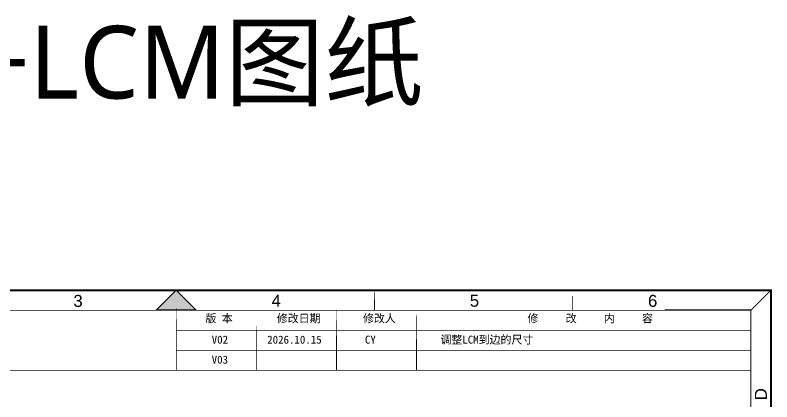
# Model space of a CAD drawing. Header units: millimetres. Extents: x 1759 to 2348, y 488 to 1041.
# Drawn here: x 1973.5 to 2347.7, y 849.2 to 1040.7 of the extents above; entities that cross this region are included whole.
import ezdxf

# ---------------------------------------------------------------- set-up
doc = ezdxf.new("R2010")
doc.units = ezdxf.units.MM
doc.layers.add('鑫视界图框', color=3, linetype='Continuous')
doc.styles.add('样式 4', font='')
doc.styles.add('黑体', font='simhei.ttf')
doc.styles.get('样式 4').set_extended_font_data('SimSun')

msp = doc.modelspace()

# ---------------------------------------------------------------- hatches: boundary and pattern name
msp.add_hatch(color=3).paths.add_polyline_path([(2043.3028, 894.507), (2053.2028, 904.407), (2063.1028, 894.507)])

# ---------------------------------------------------------------- linework, layer by layer
at = {"color": 3}
msp.add_lwpolyline([(2043.3028, 894.507), (2053.2028, 904.407), (2063.1028, 894.507)], close=True, dxfattribs=at)
at = {"layer": '鑫视界图框', "color": 3}
msp.add_line((2337.3328, 894.507), (2294.8245, 894.507), dxfattribs=at)
for points, const_width in [([(2347.2328, 488.607), (1759.1728, 488.607), (1759.1728, 904.407), (2347.2328, 904.407)], 0.99), ([(2053.2028, 904.407), (2053.2028, 904.407), (2053.2045, 864.807), (2053.2045, 864.807)], 0.396), ([(2151.2128, 904.407), (2151.2128, 904.407), (2151.2128, 894.606), (2151.2128, 894.606)], 0.396), ([(2249.2228, 904.407), (2249.2228, 904.407), (2249.2228, 894.606), (2249.2228, 894.606)], 0.396), ([(2337.3328, 498.507), (1769.0728, 498.507), (1769.0728, 894.507), (2337.3328, 894.507)], 0.396), ([(1769.0728, 894.507), (2337.3328, 894.507), (2337.3328, 864.807), (1769.0728, 864.807)], 0.396), ([(2092.8032, 894.507), (2092.8032, 894.507), (2092.8045, 864.807), (2092.8045, 864.807)], 0.396), ([(2132.4032, 894.507), (2132.4032, 894.507), (2132.4045, 864.807), (2132.4045, 864.807)], 0.396), ([(2172.0032, 894.507), (2172.0032, 894.507), (2172.0045, 864.807), (2172.0045, 864.807)], 0.396), ([(2053.2032, 884.607), (2337.3328, 884.607), (2337.3328, 874.707), (2053.2032, 874.707)], 0.396)]:
    msp.add_lwpolyline(points, close=True, dxfattribs=dict(at, const_width=const_width))
at = {"layer": '鑫视界图框', "color": 3, "const_width": 0.396}
msp.add_lwpolyline([(2337.3328, 894.507), (2347.2328, 904.407)], dxfattribs=at)

# ---------------------------------------------------------------- texts
at = {"color": 4, "insert": (1899.3411, 1035.3724), "char_height": 36, "width": 829.190753, "attachment_point": 1, "style": '样式 4'}
msp.add_mtext('{\\fMicrosoft YaHei|b0|i0|c134|p34;TP+LCM图纸}', dxfattribs=at)
at = {"layer": '鑫视界图框', "color": 3, "char_height": 5.94, "width": 2.498211, "attachment_point": 1, "style": '黑体'}
for s, insert in [('{\\fArial|b0|i0|c0|p34;3}', (2002.3295, 902.1453)), ('{\\fArial|b0|i0|c0|p34;4}', (2100.3395, 902.2443)), ('{\\fArial|b0|i0|c0|p34;5}', (2198.3495, 902.2443)), ('{\\fArial|b0|i0|c0|p34;6}', (2286.4595, 902.1453))]:
    msp.add_mtext(s, dxfattribs=dict(at, insert=insert))
at = {"layer": '鑫视界图框', "color": 3, "lineweight": 0, "char_height": 3.96, "attachment_point": 1, "style": '黑体'}
for s, insert, width in [('版 本', (2067.6128, 892.4966), 60.006037), ('{\\fSimHei|b0|i0|c134|p49;修改日期}', (2102.9259, 892.4966), 60.006037), ('{\\fSimHei|b0|i0|c134|p49;修改人}', (2145.5388, 892.4966), 60.006037), ('{\\fSimHei|b0|i0|c134|p49;修     改     内     容}', (2226.8929, 892.4966), 155.759459), ('{\\fSimHei|b0|i0|c134|p49;V02}', (2070.7267, 881.9672), 60.006037), ('{\\fSimHei|b0|i0|c134|p49;V03}', (2070.7267, 872.0672), 60.006037)]:
    msp.add_mtext(s, dxfattribs=dict(at, insert=insert, width=width))
at = {"layer": '鑫视界图框', "color": 1, "lineweight": 0, "char_height": 3.96, "width": 60.006037, "attachment_point": 1, "style": '黑体'}
for s, insert in [('2026.10.15', (2098.1649, 881.9672)), ('CY', (2146.4834, 881.9672)), ('调整LCM到边的尺寸', (2183.8565, 881.9672))]:
    msp.add_mtext(s, dxfattribs=dict(at, insert=insert))
at = {"layer": '鑫视界图框', "color": 3, "insert": (2339.3085, 849.9725), "char_height": 5.94, "width": 25.227114, "attachment_point": 1, "rotation": 90, "style": '黑体'}
msp.add_mtext('{\\fArial|b0|i0|c0|p34;D}', dxfattribs=at)

doc.saveas('drawing.dxf')
